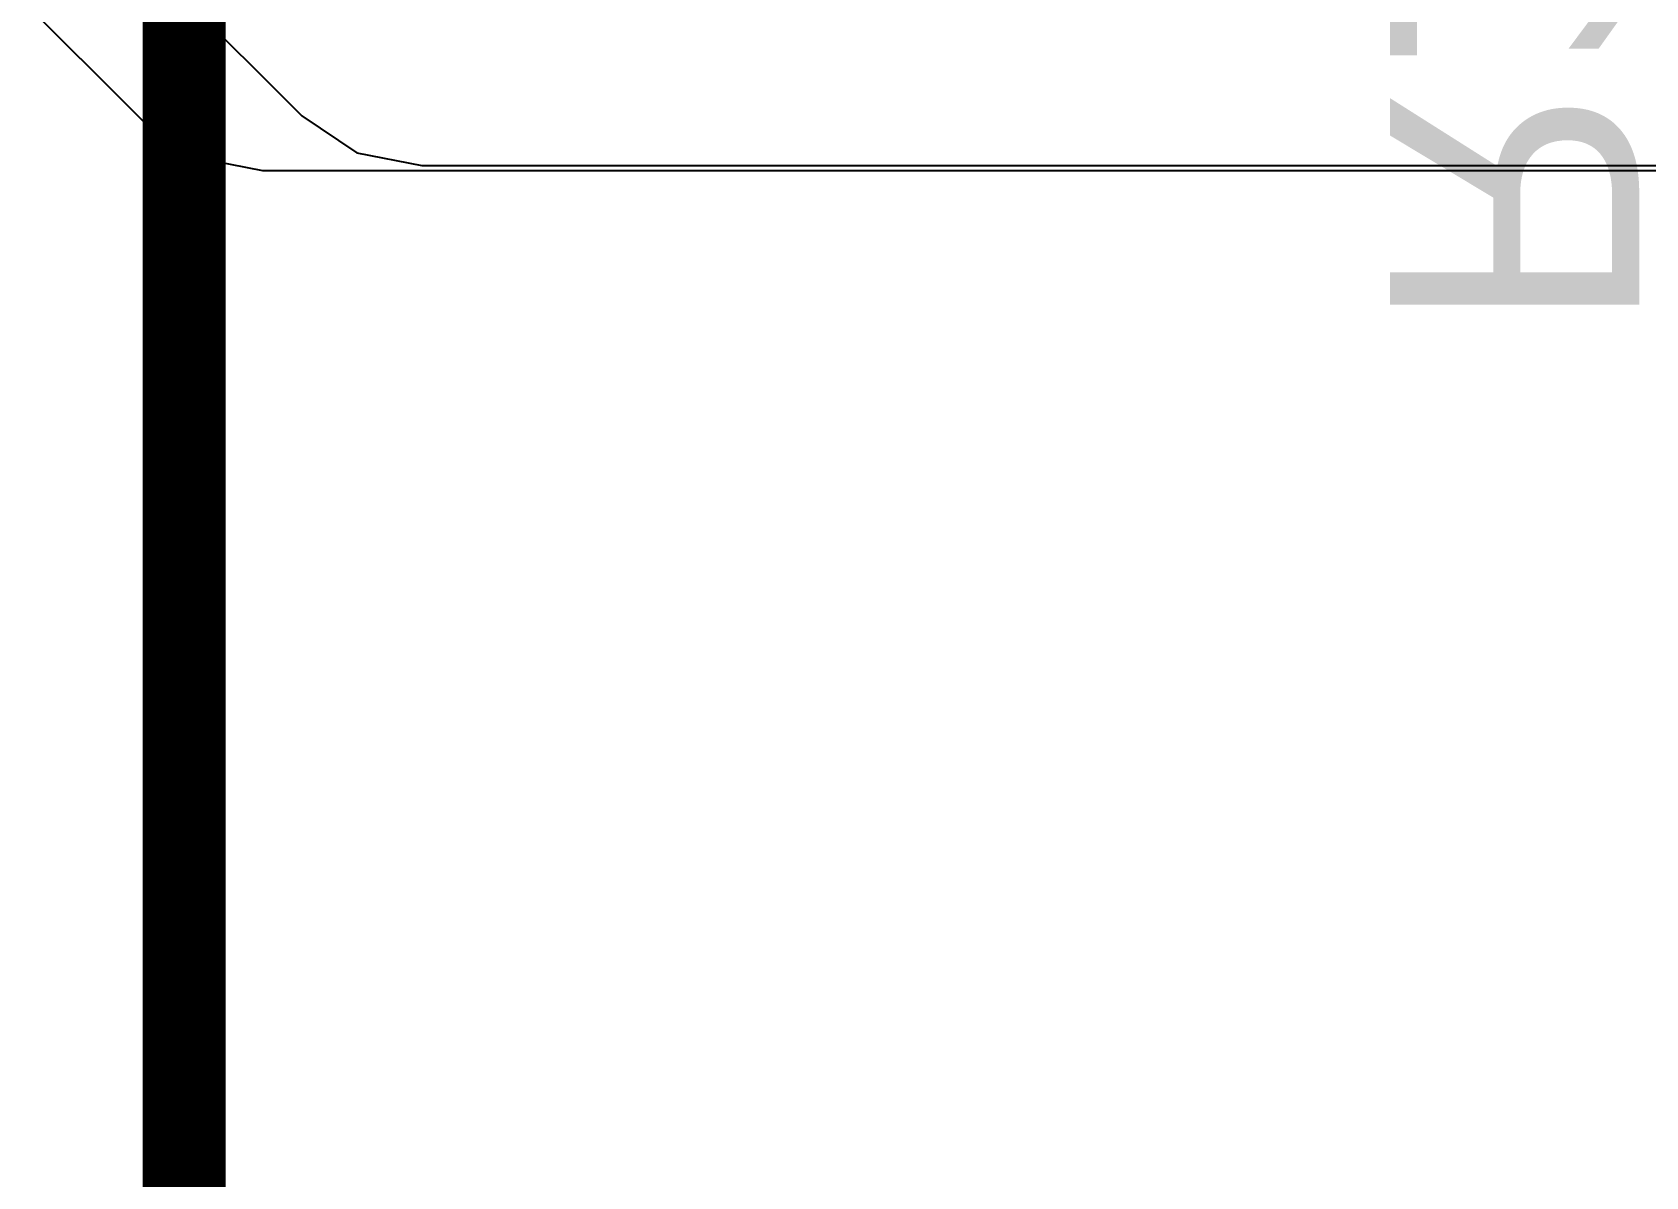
# Model space of a CAD drawing. Header units: inches. Extents: x 0 to 198, y 0 to 199.
# Drawn here: x 0.4381 to 0.6323, y 1.0385 to 1.1763 of the extents above; entities that cross this region are included whole.
import ezdxf

# ---------------------------------------------------------------- set-up
doc = ezdxf.new("R2010")
doc.units = ezdxf.units.IN
doc.header["$MEASUREMENT"] = 0
for name, color, linetype in [('Bottom Layer', 5, 'Continuous'), ('Bottom Overlay', 54, 'Continuous'), ('Layer 2', 76, 'Continuous'), ('Top Overlay', 2, 'Continuous')]:
    doc.layers.add(name, color=color, linetype=linetype)
doc.styles.add('Arial', font='', dxfattribs={"height": 0.2})
doc.styles.get('Arial').set_extended_font_data('Arial')

# ---------------------------------------------------------------- blocks, each defined once
blk = doc.blocks.new('BH_18650_B1BA002_19')
at = {"layer": 'Top Overlay'}
blk.add_lwpolyline([(-0.56498, -1.5175, 0.01, 0.01, 0), (-0.56498, 1.5175, 0.01, 0.01, 0)], format="xyseb", dxfattribs=at)

msp = doc.modelspace()

# ---------------------------------------------------------------- linework, layer by layer
at = {"layer": 'Bottom Layer'}
for p, q in [((0.45158, 1.18518), (0.47058, 1.16618)), ((0.47058, 1.16618), (0.4772, 1.16176)), ((0.4772, 1.16176), (0.485, 1.16021)), ((0.485, 1.16021), (0.76691, 1.16021))]:
    msp.add_line(p, q, dxfattribs=at)
at = {"layer": 'Layer 2'}
for p, q in [((0.42558, 1.19142), (0.45142, 1.16558)), ((0.45142, 1.16558), (0.45804, 1.16116)), ((0.45804, 1.16116), (0.46584, 1.15961)), ((0.46584, 1.15961), (1.25221, 1.15961))]:
    msp.add_line(p, q, dxfattribs=at)

# ---------------------------------------------------------------- block references
msp.add_blockref('BH_18650_B1BA002_19', (1.02138, 2.36441))

# ---------------------------------------------------------------- texts
at = {"layer": 'Bottom Overlay', "style": 'Arial', "text_generation_flag": 2}
msp.add_text('R17', height=0.03, rotation=270, dxfattribs=at).set_placement((0.60156, 1.14001))

doc.saveas('drawing.dxf')
